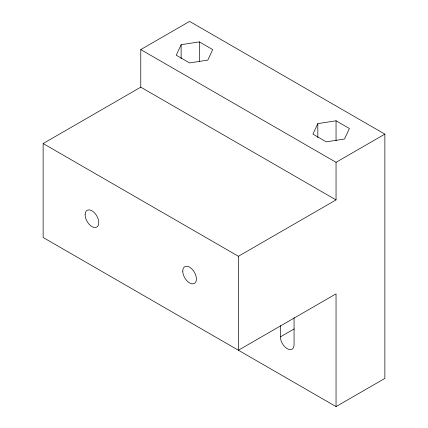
<?xml version="1.0" encoding="UTF-8"?>
<svg xmlns="http://www.w3.org/2000/svg" width="428" height="428" viewBox="0 0 428 428"><rect width="100%" height="100%" fill="white"/><g stroke="black" fill="none" stroke-linecap="round" stroke-linejoin="round"><path stroke-width="0.64" d="M181.13 44.699L176.245 55.223L189.588 62.927L207.815 60.107L212.7 49.584L199.357 41.88L181.13 44.699L181.13 58.625M317.822 123.617L312.938 134.141L326.28 141.845L344.508 139.025L349.392 128.502L336.05 120.798L317.822 123.617L317.822 137.543M140.775 49.584L189.593 21.4L384.863 134.141L384.863 378.416L336.044 406.6L43.137 237.487L43.137 143.535L140.775 87.168L336.044 199.908L336.044 162.324L140.775 49.584L140.775 87.168M336.044 162.324L384.863 134.141M43.137 143.535L238.407 256.276L336.044 199.908M294.063 317.747L294.063 344.781A9.667 5.58 60 0 1 287.225 348.724A9.667 5.58 60 0 1 280.394 336.89L294.175 328.929M336.05 120.798L336.05 140.694M336.044 406.6L336.044 293.859L238.407 350.227L238.407 256.276M280.394 325.681L280.394 336.89M199.357 41.88L199.357 61.776M182.756 271.122A9.667 5.58 60 0 0 193.007 283.876A9.667 5.58 60 0 0 193.007 270.207A9.667 5.58 60 0 0 182.756 271.122M85.118 214.749A9.667 5.58 60 0 0 95.369 227.503A9.667 5.58 60 0 0 95.369 213.834A9.667 5.58 60 0 0 85.118 214.749"/></g></svg>
